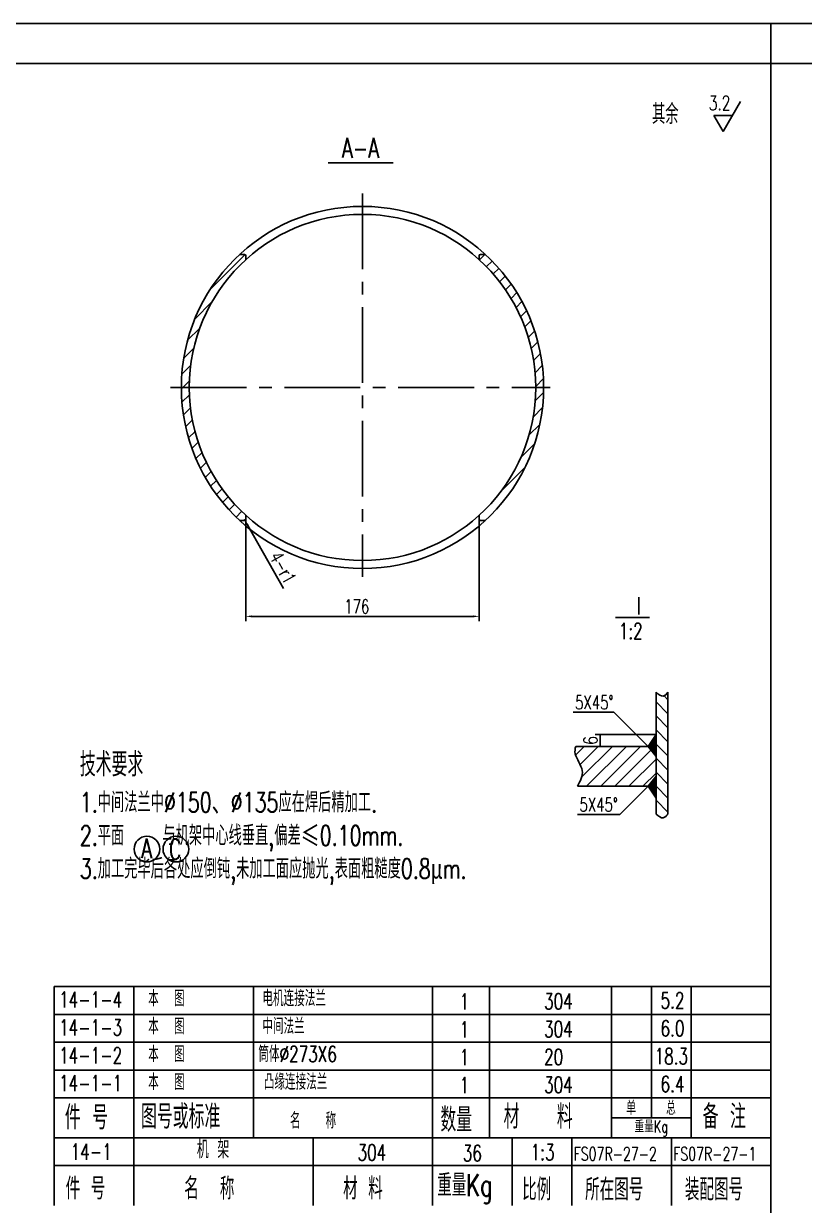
# Model space of a CAD drawing. Extents: x 946 to 3405, y -336 to 946.
# Drawn here: x 2032.5 to 2228.6, y -38.7 to 258.3 of the extents above; entities that cross this region are included whole.
import ezdxf

# ---------------------------------------------------------------- set-up
doc = ezdxf.new("R2010")
doc.units = 0
doc.header["$MEASUREMENT"] = 0
doc.linetypes.add('CENTER2', pattern=[28.575, 19.05, -3.175, 3.175, -3.175])
doc.layers.get('0').update_dxf_attribs({"linetype": 'CONTINUOUS'})
doc.layers.get('DEFPOINTS').update_dxf_attribs({"linetype": 'CONTINUOUS'})
for name, color, linetype in [('中心线', 1, 'CENTER2'), ('标注线', 3, 'CONTINUOUS'), ('粗实线', 7, 'CONTINUOUS'), ('细实线', 4, 'CONTINUOUS')]:
    doc.layers.add(name, color=color, linetype=linetype)
doc.styles.add('STYLE1', font='romans.shx', dxfattribs={"width": 0.7, "height": 3.5, "bigfont": 'hz129.shx'})
doc.dimstyles.get("Standard").update_dxf_attribs({"dimtxt": 2.5, "dimasz": 2.5, "dimexe": 1.25, "dimexo": 0.625, "dimtad": 1, "dimdec": 0, "dimlfac": 4, "dimzin": 4, "dimdsep": 46, "dimtxsty": 'STYLE1', "dimcen": 0, "dimclrd": 256, "dimclre": 256, "dimclrt": 256, "dimadec": 0, "dimazin": 0, "dimtfac": 1, "dimtdec": 0, "dimtmove": 0, "dimatfit": 3, "dimfxl": 1, "dimtolj": 1, "dimtzin": 0, "dimarcsym": 0})

# ---------------------------------------------------------------- blocks, each defined once
blk = doc.blocks.new('*D76')
at = {"layer": 'DEFPOINTS', "color": 0}
for p in [(2087.98, 133.72), (2088.13, 133.47)]:
    blk.add_point(p, dxfattribs=at)
at = {"layer": '标注线', "lineweight": -2}
for p, q in [((2087.98, 133.72), (2088.13, 133.47)), ((2088.86, 132.16), (2097.79, 116.29))]:
    blk.add_line(p, q, dxfattribs=at)
at = {"layer": '标注线'}
blk.add_solid([(2089.08, 132.29), (2088.64, 132.04), (2088.13, 133.47)], dxfattribs=at)
at = {"layer": '标注线', "insert": (2097.67, 121.51), "char_height": 3.5, "attachment_point": 5, "rotation": 299.3553, "style": 'STYLE1'}
blk.add_mtext('\\A1;4-r1', dxfattribs=at)
blk = doc.blocks.new('*D144')
at = {"layer": 'DEFPOINTS', "color": 0}
for p in [(2088.32, 133.72), (2146.98, 133.73), (2146.98, 109.3)]:
    blk.add_point(p, dxfattribs=at)
at = {"layer": '标注线', "lineweight": -2}
for p, q in [((2088.32, 133.72), (2088.32, 108.05)), ((2146.98, 133.73), (2146.98, 108.05)), ((2089.82, 109.3), (2145.48, 109.3))]:
    blk.add_line(p, q, dxfattribs=at)
at = {"layer": '标注线'}
for points in [[(2089.82, 109.55), (2089.82, 109.05), (2088.32, 109.3)], [(2145.48, 109.55), (2145.48, 109.05), (2146.98, 109.3)]]:
    blk.add_solid(points, dxfattribs=at)
at = {"layer": '标注线', "insert": (2116.21, 111.75), "char_height": 3.5, "attachment_point": 5, "style": 'STYLE1'}
blk.add_mtext('\\A1;176', dxfattribs=at)
blk = doc.blocks.new('*D150')
at = {"layer": 'DEFPOINTS', "color": 0}
for p in [(2177.37, 79.6), (2191.38, 79.6), (2183.96, 76.6)]:
    blk.add_point(p, dxfattribs=at)
at = {"layer": '标注线', "lineweight": -2}
for p, q in [((2191.38, 79.6), (2176.12, 79.6)), ((2177.37, 76.6), (2177.37, 79.6)), ((2183.96, 76.6), (2176.12, 76.6))]:
    blk.add_line(p, q, dxfattribs=at)
at = {"layer": '标注线', "insert": (2174.92, 78.1), "char_height": 3.5, "attachment_point": 5, "rotation": 90, "style": 'STYLE1'}
blk.add_mtext('\\A1;6', dxfattribs=at)

msp = doc.modelspace()

# ---------------------------------------------------------------- hatches: boundary and pattern name
at = {"layer": '标注线'}
h = msp.add_hatch(dxfattribs=at)
h.set_pattern_fill('ANSI31', color=256, scale=20, style=0)
h.paths.add_polyline_path([(2088.31822, 198.95074), (2088.31822, 199.93356, 0.414213562), (2087.98489, 200.26689), (2086.79449, 200.26689, 0.209360074), (2072.15156, 166.82901), (2074.15156, 166.82901, -0.210723465)])
h.paths.add_polyline_path([(2086.79449, 133.39113), (2087.98489, 133.39113, 0.414213562), (2088.31822, 133.72447), (2088.31822, 134.70728, -0.210723465), (2074.15156, 166.82901), (2072.15156, 166.82901, 0.209360074)])
h.paths.add_polyline_path([(2146.98489, 134.70728), (2146.98489, 133.72601, 0.414213562), (2147.31822, 133.39268), (2148.51029, 133.39268, 0.209347005), (2163.15156, 166.82901), (2161.15156, 166.82901, -0.210723465)])
h.paths.add_polyline_path([(2161.15156, 166.82901), (2163.15156, 166.82901, 0.209360074), (2148.50862, 200.26689), (2147.31822, 200.26689, 0.414213562), (2146.98489, 199.93356), (2146.98489, 198.95074, -0.210723465)])
h = msp.add_hatch(dxfattribs=at)
h.set_pattern_fill('ANSI31', color=256, scale=20, angle=90, style=0)
h.set_pattern_definition([(135, (423.7374, 2615.5923), (-1.767767, -1.767767), [])])
edge = h.paths.add_edge_path()
edge.add_spline(control_points=[(2194.37883, 90.21997), (2194.0026, 89.78896), (2193.10875, 88.76498), (2192.01323, 89.68639), (2191.37883, 90.21997)], knot_values=[0, 0, 0, 0, 1.501765636, 3.567847413, 3.567847413, 3.567847413, 3.567847413], degree=3, periodic=0)
edge.add_line((2191.37883, 90.21997), (2191.37883, 59.62376))
edge.add_spline(control_points=[(2191.37883, 59.62376), (2192.01323, 59.09019), (2193.10875, 58.16877), (2194.0026, 59.19275), (2194.37883, 59.62376)], knot_values=[0, 0, 0, 0, 2.066081777, 3.567847413, 3.567847413, 3.567847413, 3.567847413], degree=3, periodic=0)
edge.add_line((2194.37883, 59.62376), (2194.37883, 90.21997))
h = msp.add_hatch(dxfattribs=at)
h.set_pattern_fill('ANSI37', color=256, scale=2, style=0)
h.paths.add_polyline_path([(2191.37883, 79.60335), (2189.37883, 76.60335), (2191.37883, 74.10335)])
h.paths.add_polyline_path([(2191.37883, 69.10335), (2189.37883, 66.60335), (2191.37883, 63.60335)])
h = msp.add_hatch(dxfattribs=at)
h.set_pattern_fill('ANSI31', color=256, scale=20, style=0)
h.set_pattern_definition([(45, (423.7374, 2615.5923), (-1.767767, 1.767767), [])])
edge = h.paths.add_edge_path()
edge.add_spline(control_points=[(2171.23813, 76.60335), (2171.02565, 75.9974), (2170.79428, 74.02059), (2173.78946, 70.71572), (2172.36042, 67.91962), (2171.68769, 66.60335)], knot_values=[0, 0, 0, 0, 2.05586342, 6.654922567, 10.745681336, 10.745681336, 10.745681336, 10.745681336], degree=3, periodic=0)
edge.add_line((2171.68769, 66.60335), (2189.37883, 66.60335))
edge.add_line((2189.37883, 66.60335), (2191.37883, 68.60335))
edge.add_line((2191.37883, 68.60335), (2191.37883, 74.10335))
edge.add_line((2191.37883, 74.10335), (2189.37883, 76.60335))
edge.add_line((2189.37883, 76.60335), (2171.23813, 76.60335))

# ---------------------------------------------------------------- linework, layer by layer
at = {"linetype": 'Continuous'}
msp.add_line((2630.73289, 248.26647), (1824.73289, 248.26649), dxfattribs=at)
for p, q in [((2040.23289, 16.26647), (2220.23289, 16.26647)), ((2040.23289, 16.26647), (2040.23289, -38.73353)), ((2040.23289, -21.73353), (2220.23289, -21.73353))]:
    msp.add_line(p, q)
at = {"layer": '中心线'}
for p, q in [((2117.65156, 215.5898), (2117.65156, 119.25231)), ((2069.46195, 166.82901), (2164.76449, 166.82901))]:
    msp.add_line(p, q, dxfattribs=at)
at = {"layer": '标注线'}
for p, q in [((2108.99239, 223.30443), (2125.3194, 223.30443)), ((2181.23065, 108.98449), (2189.71824, 108.98449)), ((2180.75183, 85.23036), (2170.55682, 85.23036)), ((2189.37883, 76.60335), (2180.75183, 85.23036)), ((2189.37883, 66.60335), (2182.30776, 59.53228)), ((2182.30776, 59.53228), (2171.66961, 59.53228))]:
    msp.add_line(p, q, dxfattribs=at)
for centre in [(2063.51117, 50.79716), (2070.77604, 50.79716)]:
    msp.add_circle(centre, 3.22352, dxfattribs=at)
for points in [[(2191.37883, 90.21997), (2193.2144, 89.27161), (2194.37883, 90.21997)], [(2191.37883, 59.62376), (2193.2144, 58.6754), (2194.37883, 59.62376)]]:
    msp.add_spline(points, degree=3, dxfattribs=at)
msp.add_open_spline([(2171.68769, 66.60335), (2172.36042, 67.91962), (2173.78946, 70.71572), (2170.79428, 74.02059), (2171.02565, 75.9974), (2171.23813, 76.60335)], degree=3, knots=[0, 0, 0, 0, 4.090758769, 8.689817916, 10.745681336, 10.745681336, 10.745681336, 10.745681336], dxfattribs=at)
at = {"layer": '粗实线'}
for p, q in [((2087.98489, 200.26689), (2086.78605, 200.26689)), ((2088.31822, 199.93356), (2088.31822, 198.95074)), ((2146.98489, 199.93356), (2146.98489, 198.95074)), ((2147.31822, 200.26689), (2148.51706, 200.26689)), ((2088.31822, 133.72447), (2088.31822, 134.70728)), ((2146.98489, 133.72601), (2146.98489, 134.70883)), ((2087.98489, 133.39113), (2086.78605, 133.39113)), ((2147.31822, 133.39268), (2148.51706, 133.39268)), ((2191.37883, 59.62376), (2191.37883, 90.21997)), ((2194.37883, 59.62376), (2194.37883, 90.21997)), ((2191.37883, 79.60335), (2189.37883, 76.60335)), ((2171.23813, 76.60335), (2189.37883, 76.60335)), ((2191.37883, 74.10335), (2189.37883, 76.60335)), ((2191.37883, 69.10335), (2189.37883, 66.60335)), ((2171.68769, 66.60335), (2189.37883, 66.60335)), ((2191.37883, 63.60335), (2189.37883, 66.60335))]:
    msp.add_line(p, q, dxfattribs=at)
for radius in [45.5, 43.5]:
    msp.add_circle((2117.65156, 166.82901), radius, dxfattribs=at)
for centre, start, end in [((2087.98489, 199.93356), 0, 90), ((2147.31822, 199.93356), 90, 180), ((2087.98489, 133.72447), 270, 0), ((2147.31822, 133.72601), 180, 270)]:
    msp.add_arc(centre, 0.33333, start, end, dxfattribs=at)
at = {"layer": '细实线', "linetype": 'ByBlock'}
for p, q in [((1799.73289, 258.26647), (2640.73289, 258.26647)), ((2060.23289, 16.26647), (2060.23289, -38.73353)), ((2090.23289, -21.73353), (2090.23289, 16.26647)), ((2135.23289, -38.73353), (2135.23289, 16.26647)), ((2149.54594, 16.26647), (2149.54594, -21.73353)), ((2180.23289, -21.73353), (2180.23289, 16.26647)), ((2190.23289, -16.71176), (2190.23289, 16.26647)), ((2200.23289, -21.73353), (2200.23289, 16.26647)), ((2040.23289, 9.26647), (2220.23289, 9.26647)), ((2040.23289, 2.26647), (2220.23289, 2.26647)), ((2040.23289, -4.73353), (2220.23289, -4.73353)), ((2040.23289, -11.73353), (2220.23289, -11.73353)), ((2200.23289, -16.71176), (2180.23289, -16.71176)), ((2105.23289, -38.73353), (2105.23289, -21.73353)), ((2155.23289, -38.73353), (2155.23289, -21.73353)), ((2170.23289, -38.73353), (2170.23289, -21.73353)), ((2195.23289, -38.73353), (2195.23289, -21.73353)), ((2040.23289, -28.73353), (2220.23289, -28.73353))]:
    msp.add_line(p, q, dxfattribs=at)
at = {"layer": '细实线'}
msp.add_line((2220.23289, 258.26647), (2220.23289, -335.73353), dxfattribs=at)
at = {"layer": '细实线', "color": 3, "linetype": 'ByBlock'}
for p, q in [((2212.58328, 238.70788), (2208.22322, 231.15603)), ((2208.22322, 231.15603), (2205.88696, 235.20254)), ((2205.88696, 235.20254), (2210.55947, 235.20254))]:
    msp.add_line(p, q, dxfattribs=at)

# ---------------------------------------------------------------- texts
at = {"layer": '标注线', "style": 'STYLE1', "width": 0.7}
for s, height, p in [('1:2', 4, (2182.02925, 103.59954)), ('5X45%%D', 3.5, (2171.03734, 85.93243)), ('5X45%%D', 3.5, (2172.15013, 60.22305)), ('A', 5, (2062.07439, 48.49647)), ('C', 5, (2069.01875, 48.29647)), ('件 号', 6, (2042.87598, -19.65511)), ('图号或标准', 6, (2062.00085, -19.43648)), ('数量', 6, (2137.21964, -20.23217)), ('材   料', 6, (2153.09477, -19.43648)), ('单', 3.5, (2183.90354, -15.99701)), ('总', 3.5, (2193.90354, -15.99701)), ('备 注', 6, (2203.09477, -19.43648)), ('名   称', 4, (2099.43949, -19.43648)), ('重量Kg', 3, (2185.98559, -20.41858)), ('件 号', 5.5, (2043.08756, -37.25515)), ('名  称', 5.5, (2072.88438, -37.25515)), ('材 料', 5.5, (2112.7841, -37.25515)), ('重量Kg', 5.5, (2136.42199, -36.40147)), ('比例', 5.5, (2157.75463, -37.49424)), ('所在图号', 5.5, (2173.56711, -37.49424)), ('装配图号', 5.5, (2198.63256, -37.49424))]:
    msp.add_text(s, height=height, dxfattribs=at).set_placement(p)
at = {"layer": '标注线', "attachment_point": 1, "style": 'STYLE1'}
for s, insert, char_height, width in [('A-A', (2112.48337, 229.52406), 5, 5.2721), ('\\fﾷￂￋￎ_GB2312|b0|i0|c134|p49;Ⅰ', (2184.89065, 114.2002), 4.5, 3.9222093), ('技术要求\\P{\\H0.8333x;1.中间法兰中%%C150\\fFangSong_GB2312|b0|i0|c134|p49;、\\Fromans.shx,hz129.shx|c134;%%C135应在焊后精加工.\\P2.平面    与机架中心线垂直,偏差\\fFangSong_GB2312|b0|i0|c134|p49;≤\\Fromans.shx,hz129.shx|c134;0.10mm.\\P3.加工完毕后各处应倒钝,未加工面应抛光,表面粗糙度0.8\\fFangSong_GB2312|b0|i0|c134|p49;μ\\Fromans.shx,hz129.shx|c134;m.}', (2046.64155, 75.06119), 6, 193.9886), ('14-1-4', (2041.44414, 14.95964), 4, 67.4737), ('本  图', (2063.80777, 15.26732), 4, 67.4737), ('电机连接法兰', (2092.50162, 15.3102), 4, 67.4737), ('1', (2142.07159, 14.46904), 4, 67.4737), ('304', (2163.26842, 14.55213), 4, 67.4737), ('5.2', (2192.53318, 14.74872), 4, 5.5786), ('14-1-3', (2041.44414, 7.95964), 4, 67.4737), ('本  图', (2063.80777, 8.26732), 4, 67.4737), ('中间法兰', (2092.50162, 8.3102), 4, 67.4737), ('1', (2142.07159, 7.46904), 4, 67.4737), ('304', (2163.26842, 7.55213), 4, 67.4737), ('6.0', (2192.53318, 7.74872), 4, 5.5786), ('14-1-2', (2041.44414, 0.95964), 4, 67.4737), ('本  图', (2063.80777, 1.26732), 4, 67.4737), ('筒体%%c273X6', (2091.49879, 1.3102), 4, 67.4737), ('1', (2142.07159, 0.46904), 4, 67.4737), ('20', (2163.26842, 0.55213), 4, 67.4737), ('18.3', (2191.03318, 0.74872), 4, 5.5786), ('本  图', (2063.80777, -5.73268), 4, 67.4737), ('凸缘连接法兰', (2092.86899, -5.6898), 4, 67.4737), ('14-1-1', (2041.44414, -6.04036), 4, 67.4737), ('1', (2142.07159, -6.53096), 4, 67.4737), ('304', (2163.26842, -6.44787), 4, 67.4737), ('6.4', (2192.53318, -6.25128), 4, 5.5786), ('14-1', (2044.34317, -23.26447), 4, 67.4737), ('机 架', (2076.04186, -22.41721), 4.5, 67.4737), ('304', (2116.41173, -23.44787), 4, 67.4737), ('36', (2142.83876, -23.61313), 4, 67.4737), ('1:3', (2159.90212, -23.37469), 4, 67.4737)]:
    msp.add_mtext(s, dxfattribs=dict(at, insert=insert, char_height=char_height, width=width))
at = {"layer": '细实线', "color": 3, "linetype": 'ByBlock', "style": 'STYLE1', "width": 0.7}
for s, height, p in [('其余', 5, (2190.38772, 233.04721)), ('3.2', 3.6, (2204.65174, 236.51728)), ('FS07R-27-2', 3.3, (2170.70515, -27.44067)), ('FS07R-27-1', 3.3, (2195.70515, -27.44067))]:
    msp.add_text(s, height=height, dxfattribs=at).set_placement(p)

# ---------------------------------------------------------------- dimensions: what is measured, and where the dimension line sits
at = {"layer": '标注线'}
dim = msp.add_radius_dim(center=(2087.98489, 133.72447), mpoint=(2088.12731, 133.47124), text='4-r1', dimstyle='Standard', override={"dimtxt": 3.5, "dimasz": 1.5, "dimexe": 1.25, "dimexo": 0, "dimgap": 0.7, "dimtad": 1, "dimtih": 0, "dimdec": 2, "dimzin": 8, "dimtxsty": 'STYLE1', "dimcen": 1.5, "dimtp": 0.5, "dimtm": 0.1, "dimtfac": 0.7, "dimtdec": 2, "dimtofl": 1, "dimatfit": 2}, dxfattribs=at)
dim.commit()
dim.dimension.update_dxf_attribs({"geometry": '*D76', "text_midpoint": (2095.53117, 120.30751), "dimtype": 164})
dim = msp.add_linear_dim(base=(2146.98489, 109.29621), p1=(2088.31822, 133.72447), p2=(2146.98489, 133.72601), text='176', dimstyle='Standard', override={"dimtxt": 3.5, "dimasz": 1.5, "dimexe": 1.25, "dimexo": 0, "dimgap": 0.7, "dimtad": 1, "dimtih": 0, "dimtoh": 0, "dimdec": 2, "dimzin": 8, "dimtxsty": 'STYLE1', "dimcen": 1.5, "dimtp": 0.5, "dimtm": 0.1, "dimtfac": 0.7, "dimtdec": 2, "dimtofl": 1}, dxfattribs=at)
dim.commit()
dim.dimension.update_dxf_attribs({"geometry": '*D144', "text_midpoint": (2116.20679, 109.29621), "dimtype": 160})
dim = msp.add_linear_dim(base=(2177.37172, 79.60335), p1=(2183.95772, 76.60335), p2=(2191.37883, 79.60335), angle=90, text='6', dimstyle='Standard', override={"dimtxt": 3.5, "dimasz": 1.5, "dimexe": 1.25, "dimexo": 0, "dimgap": 0.7, "dimtad": 1, "dimtih": 0, "dimtoh": 0, "dimdec": 1, "dimzin": 8, "dimlunit": 6, "dimtxsty": 'STYLE1', "dimcen": 1.5, "dimtp": 0.5, "dimtm": 0.1, "dimtfac": 0.7, "dimtdec": 1, "dimtofl": 1, "dimatfit": 2}, dxfattribs=at)
dim.commit()
dim.dimension.update_dxf_attribs({"geometry": '*D150', "text_midpoint": (2177.37172, 78.10335), "dimtype": 160})

doc.saveas('drawing.dxf')
